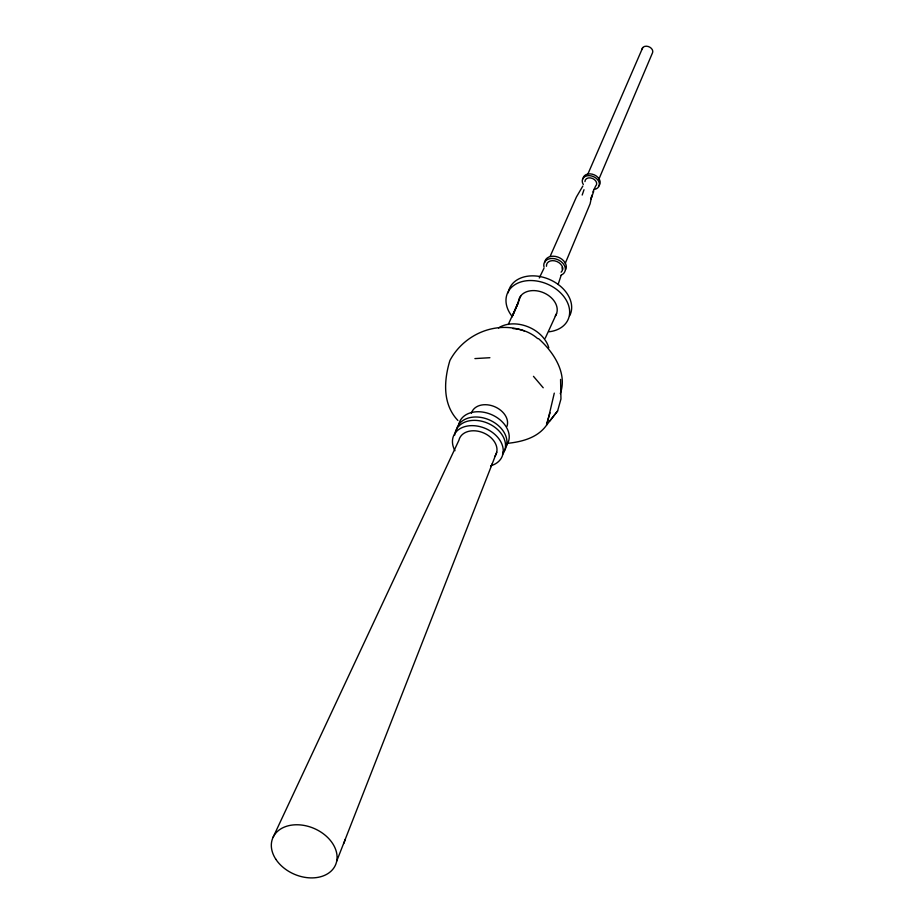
<?xml version="1.0" encoding="UTF-8"?>
<svg xmlns="http://www.w3.org/2000/svg" width="924" height="924" viewBox="0 0 924 924"><rect width="100%" height="100%" fill="white"/><g stroke="black" fill="none" stroke-linecap="round" stroke-linejoin="round"><path stroke-width="1.39" d="M506.872 443.416C521.898 441.868 537.768 437.941 546.846 424.763L554.284 393.139M561.145 275.329L558.096 284.523M560.267 393.659C567.775 373.215 553.303 351.755 538.507 338.611M549.907 420.882L557.611 410.961L560.949 399.006L560.579 379.406M546.511 424.197L550.034 412.82M582.189 195.033L584.003 189.72M593.67 191.441L591.048 198.96L591.949 195.126L590.113 203.811L565.28 263.305M539.281 277.985L543.97 268.307M491.164 466.516L496.719 452.263M336.729 861.064L492.226 463.825M343.705 843.6L345.437 839.188M520.824 295.807L512.647 315.708L518.422 302.425A20.143 14.703 23.2 0 1 542.365 292.25A20.143 14.703 23.2 0 1 555.255 316.135M598.902 179.152L652.61 52.576A5.579 4.066 23.2 0 0 648.174 46.489A5.579 4.066 23.2 0 0 642.053 49.469M508.246 324.474L518.422 302.425M588.011 173.758L642.723 47.644M550.346 255.913L576.426 196.985L582.836 186.047M545.241 338.207L556.56 313.617M273.123 837.213L458.916 440.251A19.912 14.541 23.2 0 1 483.818 433.021A19.912 14.541 23.2 0 1 494.952 456.167M592.861 191.973L595.622 186.128A6.098 4.458 23.2 0 0 592.573 178.482A6.098 4.458 23.2 0 0 584.95 181.578M546.846 424.763L557.611 410.961M474.913 358.593L489.893 357.715M524.197 330.908C495.761 320.489 463.917 334.303 449.919 360.476C443.867 380.399 442.342 404.146 457.911 420.466M533.471 376.334L543.208 387.768M562.508 268.503L562.404 267.406L562.485 269.912M583.009 178.806A8.94 6.526 23.2 0 1 594.536 174.971A8.94 6.526 23.2 0 1 598.521 186.082M583.31 184.511A8.94 6.526 23.2 0 1 587.006 175.814A8.94 6.526 23.2 0 1 598.706 181.312A8.94 6.526 23.2 0 1 593.901 189.478M544.744 262.439A11.215 8.189 23.2 0 1 557.738 257.022A11.215 8.189 23.2 0 1 565.684 269.692M544.028 267.14A11.215 8.189 23.2 0 1 550.716 258.547A11.215 8.189 23.2 0 1 564.01 264.772A11.215 8.189 23.2 0 1 561.111 275.144M546.465 266.239A8.431 6.156 23.2 0 1 556.779 261.469A8.431 6.156 23.2 0 1 561.099 272.187M508.2 292.816A33.068 24.151 23.2 0 1 547.227 278.551A33.068 24.151 23.2 0 1 569.75 315.627M512.473 316.828A33.068 24.151 23.2 0 1 521.032 281.901A33.068 24.151 23.2 0 1 566.354 300.335A33.068 24.151 23.2 0 1 549.179 331.762M498.51 327.951A30.573 22.326 23.2 0 1 527.743 326.68A30.573 22.326 23.2 0 1 548.798 347.794M512.97 328.574A30.573 22.326 23.2 0 1 537.71 338.646M471.436 413.19A18.977 13.848 23.2 0 1 493.578 406.26A18.977 13.848 23.2 0 1 506.953 426.403M458.454 426.368A26.38 19.265 23.2 0 1 490.783 414.298A26.38 19.265 23.2 0 1 506.213 445.795M456.19 431.647A26.38 19.265 23.2 0 1 489.397 419.935A26.38 19.265 23.2 0 1 503.037 452.136M454.758 435.008A26.38 19.265 23.2 0 1 487.087 422.926A26.38 19.265 23.2 0 1 502.517 454.423M454.978 450.716A26.38 19.265 23.2 0 1 466.135 426.287A26.38 19.265 23.2 0 1 500.057 440.494A26.38 19.265 23.2 0 1 490.84 465.731M275.826 859.251A34.142 24.936 23.2 0 0 332.79 869.334A34.142 24.936 23.2 0 0 303.996 825.409A34.142 24.936 23.2 0 0 275.826 859.251"/></g></svg>
